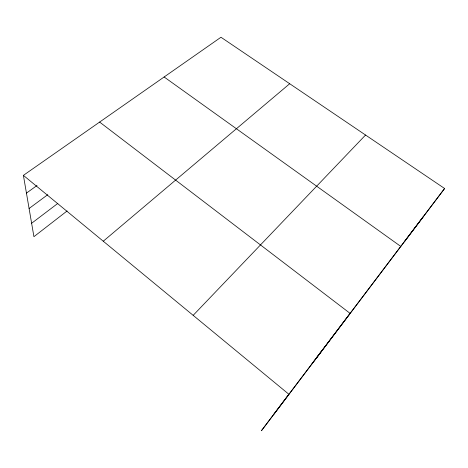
<?xml version="1.0" encoding="UTF-8"?>
<svg xmlns="http://www.w3.org/2000/svg" width="468" height="468" viewBox="0 0 468 468"><rect width="100%" height="100%" fill="white"/><g stroke="black" fill="none" stroke-linecap="round" stroke-linejoin="round"><path stroke-width="0.7" d="M312.004 363.788L321.019 351.831M316.532 357.885L350.111 313.385L99.626 122.072M273.915 414.162L444.6 188.499L220.972 37.247L23.4 175.36L33.924 236.679L67.105 210.963M423.622 216.228L261.407 430.753L288.902 394.284L23.4 175.36M404.756 241.266L444.6 188.499M193.173 315.344L365.549 135.03M103.264 241.213L289.698 83.731M31.625 223.271L57.821 203.41M29.086 208.494L47.789 194.659M26.448 193.114L37.025 185.492M164.128 76.986L400.778 246.414"/></g></svg>
